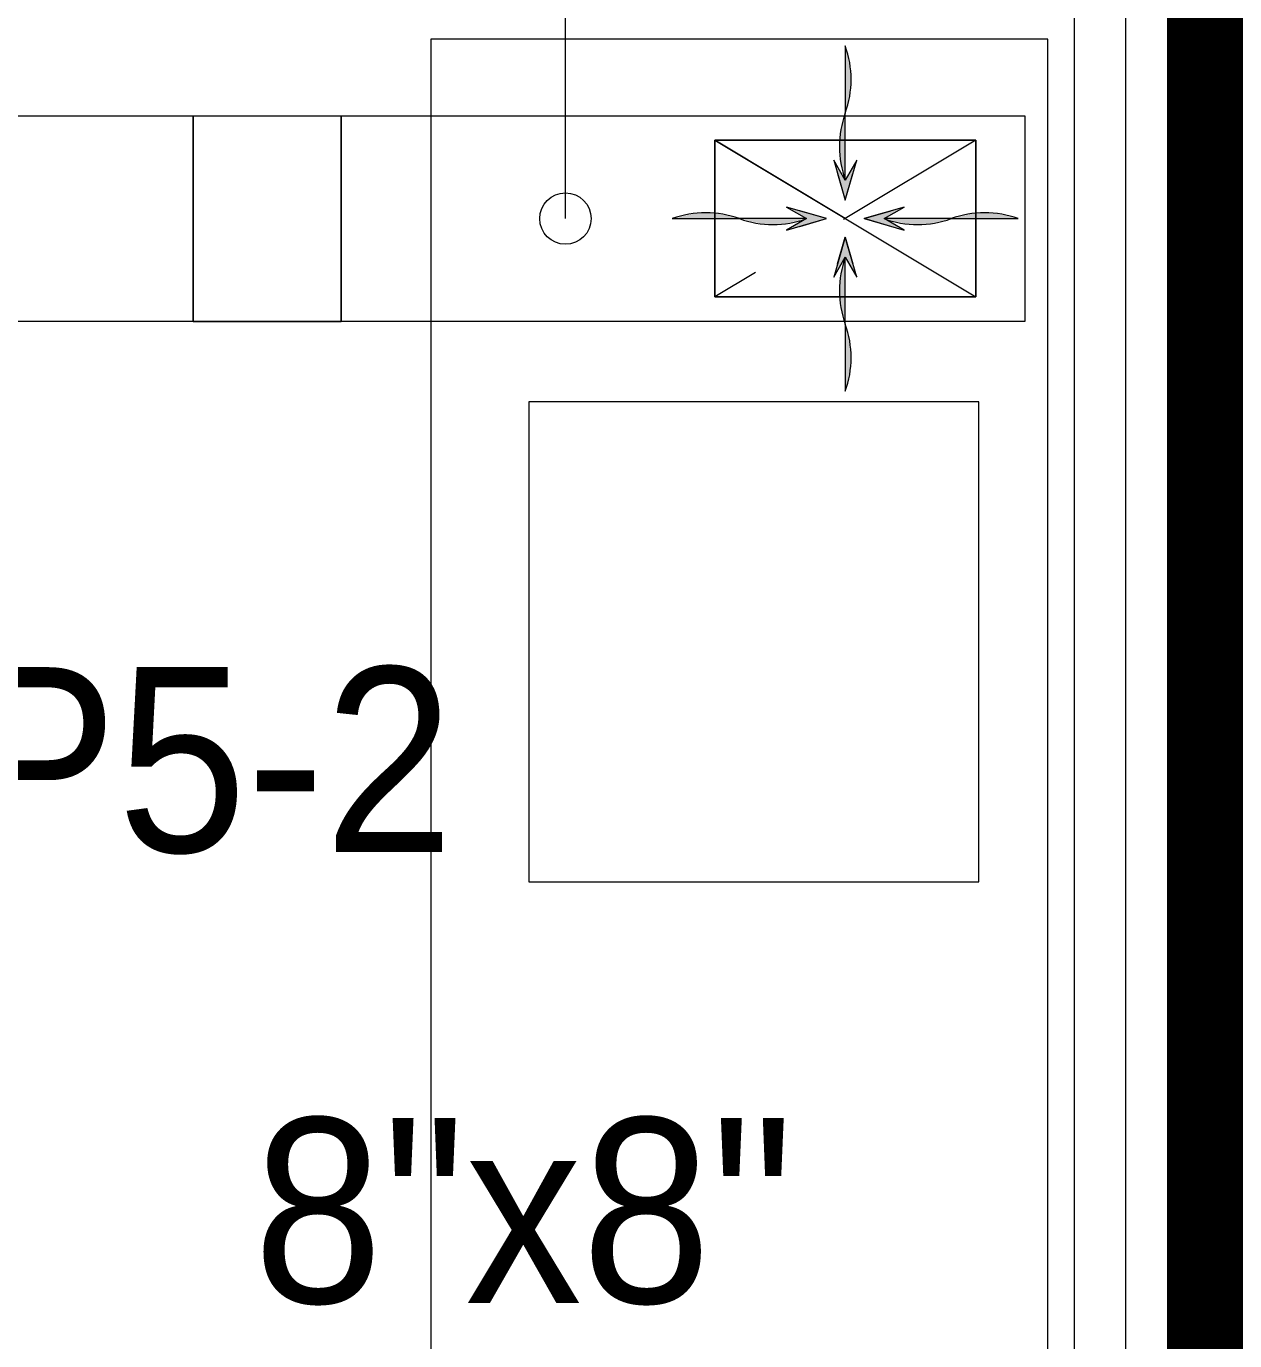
# Model space of a CAD drawing. Header units: metres. Extents: x 32 to 132, y -29 to 44.
# Drawn here: x 74.381 to 75.557, y -17.72 to -16.441 of the extents above; entities that cross this region are included whole.
import ezdxf

# ---------------------------------------------------------------- set-up
doc = ezdxf.new("R2010")
doc.units = ezdxf.units.M
doc.header["$LTSCALE"] = 100
doc.linetypes.add('Hidden 1_5', pattern=[0.0022, 0.0015, -0.0007000000000000001])
for name, color, linetype, lineweight in [('A-DETL-GENF', 7, 'Continuous', 9), ('A-WALL', 8, 'Continuous', 9), ('Arqui', 8, 'Continuous', 0), ('M-EQPM-IDEN', 7, 'Continuous', 9), ('M-HVAC-DUCT', 7, 'Continuous', 18), ('M-HVAC-DUCT-ANNO', 7, 'Hidden 1_5', 18), ('M-HVAC-DUCT-IDEN', 7, 'Continuous', 9)]:
    doc.layers.add(name, color=color, linetype=linetype, lineweight=lineweight)
doc.layers.add('M-HVAC-CDFF', color=8, linetype='Continuous', lineweight=18, true_color=0x414141)
doc.styles.add('SansSerif_2', font='SANSS__.TTF', dxfattribs={"width": 0.9, "height": 0.18})

# ---------------------------------------------------------------- blocks, each defined once
blk = doc.blocks.new('A$C648cc0e8')
at = {"layer": 'Arqui', "ltscale": 5, "const_width": 0.1198957787484005}
blk.add_lwpolyline([(12.22752302519928, 63.10160464090632), (43.81991650353996, 63.10159573244209), (43.81991650354178, 8.626593541769125), (12.22752302520132, 8.62660245023335)], close=True, dxfattribs=at)
at = {"layer": 'Arqui'}
for points in [[(43.6698772037397, 10.3802693777011), (43.71987720495042, 10.38026937842324), (43.71984922093759, 13.58437504225503), (43.66984922205518, 13.58437504246422)], [(43.64404819584172, 10.3956766725546), (43.64404820082393, 12.52053181547808), (43.04404820142929, 12.52053181568635), (43.04404819493368, 10.3956766722963)], [(43.13932381244115, 11.70057989074348), (43.57714595447499, 11.70057989116458), (43.57714595508889, 12.16763014364687), (43.13932381235657, 12.16763014392427)]]:
    blk.add_lwpolyline(points, close=True, dxfattribs=at)
blk = doc.blocks.new('REJILLA EXTRACCION - 10_x6_-V13-NIVEL 05')
at = {"layer": 'A-DETL-GENF', "lineweight": 18, "true_color": 0x00ff00}
for points in [[(8.662937034387142e-14, 0.102751985560474), (0.005074311569332986, 0.1243079911316708), (0.005074311569332986, 0.146453194090486), (8.662937034387142e-14, 0.1680091996616915)], [(8.662937034387142e-14, 0.0374947714592565), (8.662937034387142e-14, 0.102751985560474), (-0.005074311569159727, 0.08119597998926854), (-0.005074311569159727, 0.05905077703045329)], [(2.815454536175821e-11, 0.01800919980332128), (0.01125000002061956, 0.05698034297578775), (2.436017894069664e-11, 0.03749477138852363), (-0.01124999997685441, 0.05698034297579641)], [(-0.1682749999999076, -1.732587406877428e-14), (-0.1030177858986814, -1.732587406877428e-14), (-0.1245737914698956, 0.005074311569220368), (-0.1467189944287108, 0.005074311569220368)], [(-0.05724614331402986, -0.01124999997695836), (-0.01827500014154607, 2.806791599141434e-11), (-0.05724614331401254, 0.01125000002052427), (-0.03776057172674841, 2.4256223696284e-11)], [(0.05724614331420312, -0.01124999997695836), (0.03776057172692168, 2.4256223696284e-11), (0.05724614331418579, 0.01125000002052427), (0.01827500014171933, 2.806791599141434e-11)], [(0.1682750000000809, -1.732587406877428e-14), (0.1467189944288841, 0.005074311569220368), (0.1245737914700688, 0.005074311569220368), (0.1030177858988547, -1.732587406877428e-14)], [(-0.05931657736868674, -0.005074311569246356), (-0.03776057179747263, -1.732587406877428e-14), (-0.1030177858986814, -1.732587406877428e-14), (-0.081461780327502, -0.005074311569246356)], [(0.05931657736886, -0.005074311569246356), (0.08146178032767526, -0.005074311569246356), (0.1030177858988547, -1.732587406877428e-14), (0.03776057179764589, -1.732587406877428e-14)], [(-0.01124999997685441, -0.0569803429758224), (2.436017894069664e-11, -0.03749477138855828), (0.01125000002061956, -0.05698034297581374), (2.815454536175821e-11, -0.01800919980335593), (-0.006936991256346119, -0.04203964250678269)], [(8.662937034387142e-14, -0.1027519855605), (-0.001069868518046815, -0.04203964250678269), (-0.005074311569159727, -0.05905077703048794), (-0.005074311569159727, -0.0811959799893032)], [(8.662937034387142e-14, -0.1680091996617175), (0.005074311569332986, -0.146453194090512), (0.005074311569332986, -0.1243079911316968), (8.662937034387142e-14, -0.1027519855605)]]:
    blk.add_hatch(color=3, dxfattribs=at).paths.add_polyline_path(points)
at = {"layer": 'A-DETL-GENF', "color": 3, "true_color": 0x00ff00}
for p, q in [((6.831368803972282e-16, 0.168009199661704), (2.875373469035371e-16, 0.1027519855604849)), ((1.140101739104896e-16, 0.03749477145926518), (5.096097074041845e-16, 0.1027519855604849)), ((2.427051914165031e-11, 0.03749477138854408), (-0.0112499999769441, 0.05698034297580819)), ((-0.01124999997694418, 0.05698034297580839), (2.807948701888385e-11, 0.01800919980333402)), ((2.80794807894715e-11, 0.01800919980333397), (0.01125000002053564, 0.05698034297580392)), ((0.01125000002053566, 0.05698034297580399), (2.427052092635051e-11, 0.03749477138854408)), ((-0.007499999976950025, 0.04398996191540265), (2.807885464140014e-11, 0.01800919980333182)), ((2.807885698677981e-11, 0.0180091998033318), (0.007500000023049941, 0.04398996191831286)), ((-0.01827500014162847, 2.807888198015512e-11), (-0.05724614331409845, 0.01125000002053493)), ((-0.05724614331409852, 0.01125000002053495), (-0.03776057172683858, 2.426986739911819e-11)), ((-0.03776057172683858, 2.426986516734186e-11), (-0.05724614331410265, -0.01124999997694481)), ((-0.05724614331410285, -0.01124999997694489), (-0.01827500014162852, 2.807888636602307e-11)), ((-0.0182750001416263, 2.807825817746343e-11), (-0.04425576225660738, 0.007500000023049269)), ((-0.04425576225369713, -0.007499999976950697), (-0.01827500014162632, 2.807825610351422e-11)), ((0.05724614331409845, 0.01125000002053493), (0.01827500014162847, 2.807888425104821e-11)), ((0.0182750001416263, 2.807825817746343e-11), (0.04425576225660738, 0.007500000023049269)), ((0.04425576225369713, -0.007499999976950697), (0.01827500014162632, 2.807825610351422e-11)), ((0.01827500014162852, 2.807888726759228e-11), (0.05724614331410285, -0.01124999997694489)), ((0.03776057172683858, 2.426986781106044e-11), (0.05724614331409852, 0.01125000002053495)), ((0.05724614331410265, -0.01124999997694481), (0.03776057172683858, 2.426986528414332e-11)), ((-0.1682749999999985, -3.40332742497596e-16), (-0.1030177858987794, -5.511846188652166e-16)), ((-0.03776057179755968, -5.399641347321918e-16), (-0.1030177858987794, -3.291122583645693e-16)), ((0.1030177858987794, -3.291122583645693e-16), (0.03776057179755968, -5.399641347321918e-16)), ((0.1030177858987794, -5.511846188652166e-16), (0.1682749999999985, -3.40332742497596e-16)), ((2.807948607690865e-11, -0.01800919980333402), (-0.01124999997694418, -0.05698034297580839)), ((-0.007499999976950025, -0.04398996191540265), (2.807885464140014e-11, -0.01800919980333182)), ((2.807885698677981e-11, -0.0180091998033318), (0.007500000023049941, -0.04398996191831286)), ((0.01125000002053564, -0.05698034297580392), (2.807948067395927e-11, -0.01800919980333397)), ((-0.0112499999769441, -0.05698034297580819), (2.427051881137565e-11, -0.03749477138854408)), ((5.096097074041845e-16, -0.1027519855604849), (1.140101739104896e-16, -0.03749477145926518)), ((2.427052178536889e-11, -0.03749477138854408), (0.01125000002053566, -0.05698034297580399)), ((2.875373469035371e-16, -0.1027519855604849), (6.831368803972282e-16, -0.168009199661704))]:
    blk.add_line(p, q, dxfattribs=at)
for centre, radius, start, end in [((-0.09028563226140028, 0.1353805926110947), 0.09600063224220978, 340.1304925483827, 19.86950745161587), ((0.0902856322614012, 0.0701233785098745), 0.0960006322422099, 160.130492548383, 199.8695074516159), ((-0.1356463929493889, -0.09028563226140121), 0.0960006322422097, 70.1304925483832, 109.8695074516161), ((0.1356463929493889, -0.0902856322614012), 0.09600063224220967, 70.13049254838394, 109.8695074516168), ((-0.07038917884816925, 0.09028563226140043), 0.09600063224220978, 250.1304925483828, 289.8695074516161), ((0.07038917884816925, 0.09028563226140043), 0.09600063224220981, 250.1304925483832, 289.8695074516164), ((0.0902856322614012, -0.0701233785098745), 0.09600063224220988, 160.1304925483838, 199.8695074516166), ((-0.09028563226140027, -0.1353805926110947), 0.09600063224220978, 340.1304925483838, 19.86950745161698)]:
    blk.add_arc(centre, radius, start, end, dxfattribs=at)
at = {"layer": 'M-HVAC-CDFF', "color": 3, "true_color": 0x00ff00}
for p, q in [((0.1270000000000013, 0.07620000000000073), (-0.1269999999999986, 0.07620000000000073)), ((-0.1269999999999986, 0.07620000000000073), (-0.1269999999999986, -0.07620000000000442)), ((-0.1269999999999986, 0.07620000000000073), (0.1270000000000013, -0.07620000000000442)), ((0.1270000000000013, -0.07620000000000443), (0.1270000000000013, 0.07620000000000071)), ((-0.1269999999999986, -0.07620000000000443), (0.1270000000000013, -0.07620000000000443))]:
    blk.add_line(p, q, dxfattribs=at)
blk = doc.blocks.new('M_Rectangular Transition - Angle - 10 LAMINA-1981579-NIVEL 05')
at = {"layer": 'M-HVAC-DUCT', "color": 3, "true_color": 0x00ff00}
for p, q in [((5.611331578970858e-15, 0.09999999999999243), (5.611331578970858e-15, -0.1000000000000076)), ((5.611331578970858e-15, 0.09999999999999243), (0.1440505582182959, 0.09999999999999933)), ((6.916292411289667e-15, 0.09999999999999243), (0.1440505582182969, 0.09999999999999933)), ((6.916292411289667e-15, -0.1000000000000076), (6.916292411289667e-15, 0.09999999999999243)), ((0.1440505582182959, -0.1000000000000011), (0.1440505582182959, 0.09999999999999933)), ((0.1440505582182969, 0.09999999999999933), (0.1440505582182969, -0.1000000000000011)), ((5.611331578970858e-15, -0.1000000000000076), (0.1440505582182959, -0.1000000000000011)), ((0.1440505582182969, -0.1000000000000011), (6.920197748172541e-15, -0.1000000000000076))]:
    blk.add_line(p, q, dxfattribs=at)
blk = doc.blocks.new('M_Rectangular Takeoff - LAMINA-V17-NIVEL 05')
at = {"layer": 'M-HVAC-DUCT', "color": 3, "true_color": 0x00ff00}
for p, q in [((75.05071477924845, -16.55212093943663), (75.05071477924845, -16.70452093943663)), ((75.30471477924844, -16.55212093943663), (75.05071477924845, -16.55212093943663)), ((75.05071477924845, -16.55212093943663), (75.05071477924845, -16.70452093943663)), ((75.30471477924844, -16.55212093943663), (75.05071477924845, -16.55212093943663)), ((75.05071477924845, -16.70452093943663), (75.05071477924845, -16.55212093943663)), ((75.05071477924845, -16.55212093943663), (75.30471477924844, -16.55212093943663)), ((75.30471477924844, -16.70452093943663), (75.30471477924844, -16.55212093943663)), ((75.30471477924844, -16.70452093943663), (75.30471477924844, -16.55212093943663)), ((75.30471477924844, -16.55212093943663), (75.30471477924844, -16.70452093943663)), ((75.05071477924845, -16.70452093943663), (75.30471477924844, -16.70452093943663)), ((75.05071477924845, -16.70452093943663), (75.30471477924844, -16.70452093943663)), ((75.30471477924844, -16.70452093943663), (75.05071477924845, -16.70452093943663))]:
    blk.add_line(p, q, dxfattribs=at)

msp = doc.modelspace()

# ---------------------------------------------------------------- linework, layer by layer
at = {"layer": 'M-HVAC-DUCT', "color": 3, "true_color": 0x00ff00}
for p, q in [((72.35506255104573, -16.52827508169142), (74.5432651739795, -16.5282750816915)), ((74.5432651739795, -16.5282750816915), (74.5432651739795, -16.72827508169151)), ((74.6873157321978, -16.5282750816915), (74.6873157321978, -16.7282750816915)), ((74.6873157321978, -16.5282750816915), (75.35224744551627, -16.52827508169151)), ((75.35224744551627, -16.52827508169151), (75.35224744551627, -16.72827508169151)), ((75.0507147736712, -16.55207508169149), (75.0507147736712, -16.70447508169149)), ((75.05071477367119, -16.55207508169149), (75.3047147736712, -16.55207508169149)), ((75.3047147736712, -16.70447508169149), (75.3047147736712, -16.55207508169149)), ((75.0507147736712, -16.70447508169149), (75.30471477367121, -16.70447508169149)), ((74.5432651739795, -16.72827508169151), (72.35506255104573, -16.72827508169143)), ((75.35224744551627, -16.72827508169151), (74.6873157321978, -16.7282750816915))]:
    msp.add_line(p, q, dxfattribs=at)
at = {"layer": 'M-HVAC-DUCT-ANNO', "color": 3, "true_color": 0x00ff00}
for p, q in [((75.0507147736712, -16.70447508169149), (75.0507147736712, -16.55207508169149)), ((75.0507147736712, -16.55207508169149), (75.30471477367121, -16.55207508169149)), ((75.3047147736712, -16.55207508169149), (75.05071477367119, -16.70447508169149)), ((75.1777147736712, -16.62827508169149), (75.0507147736712, -16.55207508169149)), ((75.3047147736712, -16.55207508169149), (75.3047147736712, -16.70447508169149)), ((75.3047147736712, -16.70447508169149), (75.05071477367119, -16.70447508169149))]:
    msp.add_line(p, q, dxfattribs=at)
at = {"layer": 'M-HVAC-DUCT-IDEN'}
msp.add_line((74.90555902577384, -16.6282750816915), (74.90555902577384, -16.42254498066183), dxfattribs=at)
msp.add_circle((74.90555902577384, -16.6282750816915), 0.02500000000000568, dxfattribs=at)

# ---------------------------------------------------------------- block references
at = {"layer": 'A-WALL'}
msp.add_blockref('A$C648cc0e8', (31.73064731128203, -28.97426442127666), dxfattribs=at)
at = {"layer": 'M-HVAC-CDFF', "color": 3, "true_color": 0x00ff00}
msp.add_blockref('REJILLA EXTRACCION - 10_x6_-V13-NIVEL 05', (75.1777147736712, -16.6282750816915), dxfattribs=at)
at = {"layer": 'M-HVAC-DUCT', "color": 3, "true_color": 0x00ff00}
for name, p in [('M_Rectangular Transition - Angle - 10 LAMINA-1981579-NIVEL 05', (74.54326517397949, -16.62827508169149)), ('M_Rectangular Takeoff - LAMINA-V17-NIVEL 05', (-5.577248884947039e-09, 4.585774513543583e-05))]:
    msp.add_blockref(name, p, dxfattribs=at)

# ---------------------------------------------------------------- texts
at = {"layer": 'M-EQPM-IDEN', "insert": (72.53313000612067, -17.0646758172603), "char_height": 0.1799999999999998, "width": 2.698480124999997, "attachment_point": 1, "style": 'SansSerif_2'}
msp.add_mtext('VENTILADORA #P5-2', dxfattribs=at)
at = {"layer": 'M-HVAC-DUCT-IDEN', "insert": (74.60197734402891, -17.50333851187204), "char_height": 0.1799999999999998, "width": 0.6277213124999994, "attachment_point": 1, "style": 'SansSerif_2'}
msp.add_mtext('8"x8"', dxfattribs=at)

doc.saveas('drawing.dxf')
